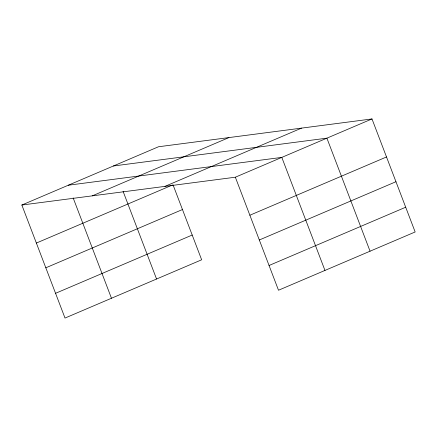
<?xml version="1.0" encoding="UTF-8"?>
<svg xmlns="http://www.w3.org/2000/svg" width="437" height="437" viewBox="0 0 437 437"><rect width="100%" height="100%" fill="white"/><g stroke="black" fill="none" stroke-linecap="round" stroke-linejoin="round"><path stroke-width="0.66" d="M21.85 205.029L158.494 146.761L371.991 118.94L415.15 231.971L278.506 290.239L235.346 177.209L21.85 205.029L65.009 318.06L201.654 259.791L173.014 184.785M92.305 195.847L228.944 137.579M164.891 186.391L301.535 128.123M36.369 243.054L172.386 185.053M235.346 177.209L371.991 118.94M45.819 267.805L182.464 209.536M55.559 293.309L192.204 235.04M249.866 215.233L386.51 156.965M259.316 239.984L395.96 181.716M269.055 265.488L405.7 207.22M113.401 165.989L326.898 138.168L370.057 251.199M68.309 185.217L281.805 157.396L324.964 270.427M123.081 191.34L156.561 279.019M73.148 197.895L111.468 298.247"/></g></svg>
